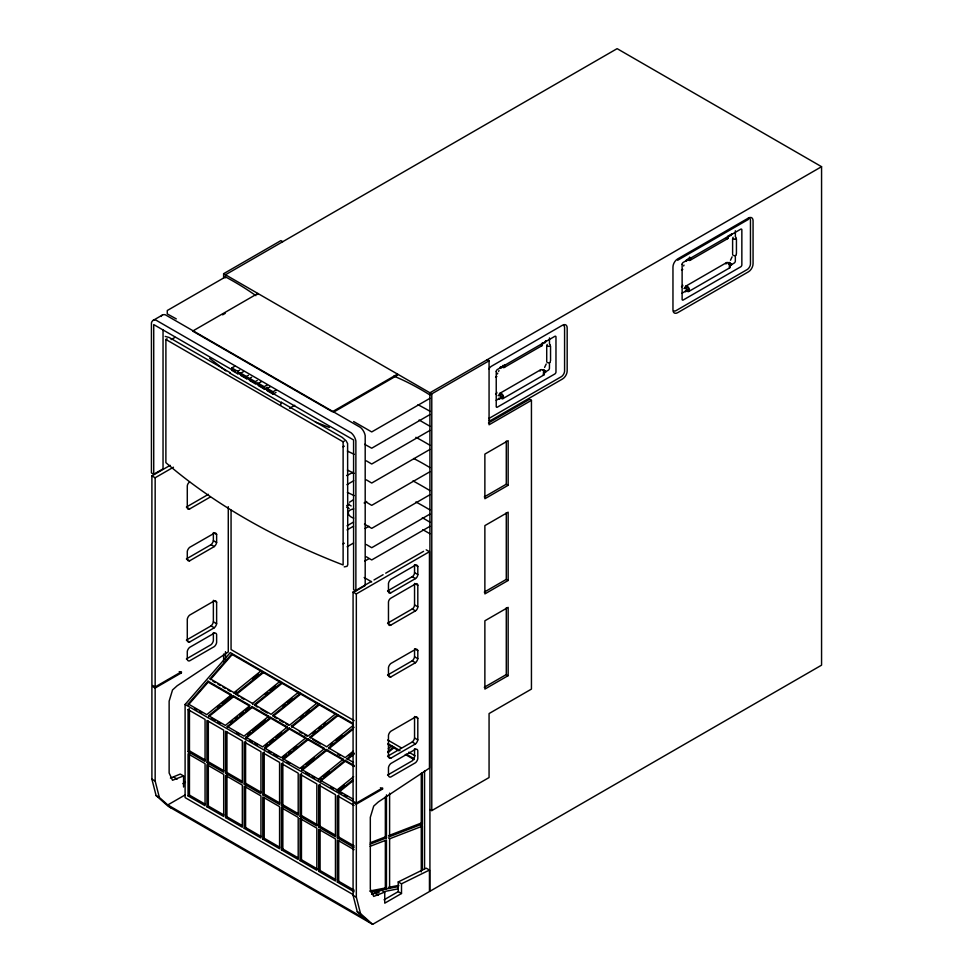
<?xml version="1.0" encoding="UTF-8"?>
<svg xmlns="http://www.w3.org/2000/svg" width="973" height="973" viewBox="0 0 973 973"><rect width="100%" height="100%" fill="white"/><g stroke="black" fill="none" stroke-linecap="round" stroke-linejoin="round"><path stroke-width="1.46" d="M541.779 343.895L541.377 344.795M727.67 236.743L727.269 237.643M500.986 397.203L500.207 398.626L499.088 398.553M686.877 290.051L686.099 291.474L684.98 291.389M500.767 397.239L499.55 398.772M686.658 290.088L685.442 291.62M497.434 373.985L497.738 373.109M546.206 363.999L544.6 367.417M732.085 256.848L730.492 260.265M545.342 342.338L545.537 340.988M731.234 235.186L731.428 233.824M683.63 265.957L684.007 265.094M543.457 373.887L543.457 372.27M729.349 266.736L729.349 265.118M498.553 371.394L499.04 370.579M496.899 376.539L495.585 377.135M682.791 269.387L681.477 269.983M498.067 395.683L499.794 395.208L500.754 396.753M683.958 288.531L685.685 288.044L686.646 289.601M353.102 894.601L185.101 797.605L185.101 704.464L230.273 652.579L353.26 723.584M188.203 703.929L208.003 681.173L231.452 694.71L206.75 714.644L188.203 703.929L188.385 704.878L208.186 682.122L208.003 681.173M232.206 654.537L210.326 679.665L210.144 678.716L232.024 653.588L232.206 654.537L261.591 671.504L261.409 670.555L234.007 692.654L234.189 693.603L236.475 691.767M503.649 366.578C499.684 367.648 504.488 367.539 504.014 365.228M687.279 260.059L689.76 259.219L689.541 257.14M547.203 344.418L546.765 345.61L548.663 346.437M733.095 237.254L732.657 238.458L734.542 239.285M217.514 707.055L219.874 705.157M222.221 703.26L231.635 695.671L208.186 682.122M252.457 678.874L258.173 674.265M208.611 715.714L233.313 695.792L250.085 705.474L225.371 725.396L208.611 715.714L208.794 716.663L233.496 696.741L233.313 695.792M238.616 696.182L235.867 693.737L263.282 671.638L263.464 672.586L280.224 682.255L280.042 681.307L252.542 703.479L252.725 704.428M236.05 694.686L263.464 672.586M230.26 722.55L232.62 720.652M234.967 718.755L237.327 716.858M239.674 714.96L243.201 712.114M245.561 710.217L249.088 707.371M265.325 694.272L267.624 692.423M269.91 690.575L275.639 685.953M252.129 707.493L227.414 727.415L227.232 726.466L251.946 706.544L268.706 716.225L268.889 717.174L252.129 707.493L251.946 706.544M254.403 704.561L281.902 682.389L282.085 683.338L298.857 693.019L298.675 692.071L271.09 714.316L254.403 704.561L257.152 707.018M254.585 705.51L282.085 683.338M268.706 716.225L244.004 736.147L227.232 726.466M247.714 734.25L250.061 732.353M252.421 730.455L265.361 720.02M282.754 705.997L285.053 704.136M287.351 702.287L291.949 698.578M270.749 718.244L246.047 738.179L245.865 737.218L270.579 717.296L287.339 726.977L287.522 727.926L270.749 718.244L270.579 717.296M272.939 715.398L300.535 693.141L300.718 694.09L317.478 703.771L317.295 702.822L289.626 725.14L272.939 715.398L273.121 716.347L300.718 694.09M287.339 726.977L262.625 746.899L245.865 737.218M265.167 745.95L267.514 744.053M269.874 742.156L273.401 739.31M275.748 737.412L281.635 732.669M300.183 717.721L303.637 714.924M305.948 713.075L309.402 710.278M264.498 747.982L289.2 728.059L305.96 737.729L281.258 757.663L264.498 747.982L264.668 748.93L289.382 729.008L289.2 728.059M291.474 726.223L319.156 703.893L319.339 704.841L336.111 714.523L335.928 713.574L308.161 735.965L291.474 726.223L291.657 727.172L319.339 704.841M282.62 757.663L286.147 754.817M288.495 752.92L290.854 751.022M293.201 749.125L296.729 746.279M312.965 733.18L315.276 731.319M318.755 728.522L321.066 726.649M323.377 724.788L325.687 722.927M283.119 758.733L307.833 738.811L324.593 748.492L299.891 768.415L283.119 758.733L283.301 759.682L308.015 739.76L307.833 738.811M337.972 715.605L310.192 737.996L310.01 737.048L337.789 714.644L337.972 715.605L353.442 724.532M353.394 725.262L326.697 746.79L310.01 737.048M301.241 768.415L303.6 766.517M305.948 764.62L314.182 757.979M330.358 744.941L332.681 743.068M336.159 740.258L341.961 735.576M326.454 749.563L326.636 750.511L343.408 760.193L343.226 759.244L326.454 749.563L301.752 769.485L318.512 779.166L318.694 780.115L321.054 778.218M353.114 729.166L328.728 748.833L328.546 747.872L354.099 727.281M301.934 770.434L326.636 750.511M318.512 779.166L343.226 759.244M353.381 751.047L345.233 757.626L328.546 747.872M323.401 776.32L329.288 771.577M348.906 755.753L351.229 753.88M354.111 765.532L345.087 760.314L320.372 780.237L337.144 789.918L337.327 790.867L344.381 785.175M354.257 754.014L347.264 759.658L347.081 758.709L354.075 753.066M320.555 781.197L345.269 761.263L345.087 760.314M337.144 789.918L353.613 776.636M388.3 748.663L391.803 745.841L391.985 746.79L388.118 744.552M341.803 793.457L339.005 791L353.126 779.616M387.826 751.63L393.676 746.911L393.858 747.86L398.918 750.791M339.188 791.949L353.308 780.565M388.008 752.579L393.858 747.86M349.502 502.226L353.284 499.867M223.62 278.242L223.62 273.693L280.893 240.623L282.754 241.693M153.102 320.409L162.418 315.033M165.897 339.48L343.116 441.803L343.116 564.972A646.826 373.437 0 0 1 165.884 462.661L165.897 339.48L167.076 338.799M171.151 339.589L175.031 337.351M222.635 314.851L225.249 313.342M239.674 372.574L237.667 373.741L231.842 370.372L231.842 367.952L234.846 366.213M231.842 367.952L237.667 371.309L239.674 370.154M248.456 377.56L246.461 378.716L240.745 375.42L240.745 373.182L243.761 371.455M240.745 373.182L246.461 376.478L248.456 375.323M257.261 382.559L255.254 383.715L249.647 380.479L249.647 378.4L251.654 377.244M249.647 378.4L255.254 381.635L257.261 380.479M267.186 387.242L264.182 388.981L258.429 385.661L258.429 383.35L261.433 381.623M258.429 383.35L264.182 386.67L267.186 384.943M276.04 392.387L273.036 394.126L267.259 390.781L267.259 388.434L270.263 386.695M267.259 388.434L273.036 391.766L276.04 390.039M237.874 373.17L353.588 439.978L353.588 589.626L355.875 590.952L355.875 440.927A8.891 5.133 60 0 0 351.217 432.863L156.094 320.202A8.891 5.133 60 0 0 151.435 322.89L151.435 472.927L153.722 474.24L163.038 468.864L163.038 329.786M384.067 899.806L398.249 891.621L398.249 881.939L426.198 868.159L429.458 870.044L429.458 891.548L372.635 924.35L168.195 806.313L156.094 795.561L151.897 779.166L151.897 686.135L155.157 688.02L181.404 672.866L181.404 671.784L155.157 686.938L151.897 685.053L151.897 475.882L170.178 465.325M281.306 402.36L280.613 405.145M151.897 475.882L155.157 477.755L173.437 467.21M289.54 408.283L294.71 405.291M333.654 412.078L397.556 375.189L397.556 374.106L332.352 411.749L192.654 331.088L257.845 293.457L257.845 294.527M208.441 494.32L186.366 507.067L189.626 508.952L210.411 496.948M343.116 441.803L344.296 441.11M821.565 166.687L429.92 392.8L429.92 891.28L821.565 665.167L821.565 166.687L617.125 48.65L225.481 274.763L225.481 277.804M223.62 273.693L431.781 393.87L489.066 360.801L489.066 424.787L531.44 400.329L531.44 689.091L489.066 713.562L489.066 777.549L431.781 810.618L429.92 809.548M343.116 446.875L344.296 446.193M429.92 398.334L371.71 431.939L353.649 421.552M677.658 260.253L748.371 219.424M501.022 366.955L503.029 366.626M686.914 259.803L688.191 259.061M687.631 260.217L689.541 259.426M504.172 367.478L541.9 345.707M690.064 260.326L727.792 238.543M429.92 414.595L371.71 448.212L364.644 444.308M216.626 534.469L213.367 532.584L213.367 540.647A4.451 2.566 -60 0 1 211.044 544.685L186.366 558.928L189.626 560.813L214.303 546.558A4.451 2.566 -60 0 0 216.626 542.533L216.626 534.469A4.451 2.566 -60 0 0 214.583 533.058L189.626 547.373A4.451 2.566 -60 0 0 187.29 551.399L187.29 559.475A4.451 2.566 -60 0 0 189.626 560.813M429.92 430.419L371.71 464.024L366.298 460.825M499.854 393.335L540.72 369.74M685.746 286.184L726.612 262.588M346.935 484.663L353.734 480.735M496.194 400.317L498.784 398.821M544.26 372.562L548.407 370.154A1.715 0.985 -60 0 0 549.441 368.341L549.465 363.537M682.085 293.165L687.279 290.161M731.453 264.656L734.287 263.002A1.715 0.985 -60 0 0 735.333 261.19L735.357 256.386M502.907 398.614L543.773 375.019M688.799 291.462L729.665 267.867M429.92 449.441L371.71 483.046L366.298 479.835M488.482 422.975L529.58 399.246L531.44 400.329M346.716 505.632L349.343 504.111M353.758 508.94C345.111 510.156 347.896 516.59 353.698 518.11M364.109 502.968L366.699 501.472M429.92 471.747L371.71 505.352L366.298 502.153M347.045 525.821L353.515 522.075M347.033 529.957L353.503 526.223M365.094 528.509L368.974 526.271M343.116 543.919L344.296 543.226M429.92 494.746L371.71 528.363L364.461 524.094M347.106 546.765L353.564 543.019M216.626 602.214L213.367 600.341L213.367 621.844A4.451 2.566 -60 0 1 211.044 625.882L186.366 640.125L189.626 642.01L214.303 627.767A4.451 2.566 -60 0 0 216.626 623.729L216.626 602.214A4.451 2.566 -60 0 0 214.303 600.876L189.626 615.131A4.451 2.566 -60 0 0 187.29 619.156L187.29 640.672A4.451 2.566 -60 0 0 189.626 642.01M429.92 514.109L371.71 547.714L366.298 544.515M186.366 658.952L211.044 644.698A4.451 2.566 -60 0 0 213.367 640.672L213.367 632.596M364.851 561.044L368.731 558.806M429.92 526.344L371.71 559.949L366.298 556.751M484.299 496.911L506.288 484.213L508.149 485.284L508.149 440.66L484.87 454.099L484.87 498.735L508.149 485.284M369.375 922.465L357.273 911.713L353.077 895.318L353.077 802.287L356.337 804.16L382.584 789.018L382.584 787.935L356.337 803.09L353.077 801.205L353.077 592.034L371.358 581.477M373.973 579.969L383.107 574.69M385.722 573.182L423.583 551.326M355.875 590.952L365.191 585.576L365.191 435.551A8.891 5.133 60 0 0 360.533 427.475L165.41 314.826A8.891 5.133 60 0 0 161.117 316.468M353.077 592.034L356.337 593.907L429.458 551.703L429.458 768.111L378.363 801.91L373.705 806.106L370.312 817.308L370.312 889.127L373.705 896.425L384.749 892.083L384.749 903.175L401.508 893.494L401.508 883.812L398.249 881.939M417.806 566.481L414.547 564.608L414.547 572.671A3.296 1.897 -60 0 1 412.224 576.697L387.546 590.952L390.805 592.837L415.483 578.582A3.296 1.897 -60 0 0 417.806 574.557L417.806 566.481A4.451 2.566 -60 0 0 415.483 565.143L390.805 579.397A4.451 2.566 -60 0 0 388.47 583.423L388.47 591.487A3.296 1.897 -60 0 0 390.805 592.837M188.057 709.585L205.06 719.4L205.06 761.482L188.057 751.667L188.057 709.585L189.455 708.77M417.806 585.308L414.547 583.423L414.547 604.938A3.296 1.897 -60 0 1 412.224 608.964L387.546 623.219L390.805 625.104L415.483 610.849A3.296 1.897 -60 0 0 417.806 606.811L417.806 585.308A3.296 1.897 -60 0 0 415.483 583.958L390.805 598.213A3.296 1.897 -60 0 0 388.47 602.251L388.47 623.754A3.296 1.897 -60 0 0 390.805 625.104M188.057 751.667L189.455 750.864L205.157 759.925M484.299 592.095L506.288 579.397L508.149 580.467L508.149 512.175L484.87 525.615L484.87 593.907L508.149 580.467M206.933 762.564L223.693 772.246L223.693 730.151L206.933 720.482L206.933 762.564L208.331 761.762L223.802 770.689M182.888 783.654L185.466 782.17M414.547 650.073L414.547 656.799A4.451 2.566 -60 0 1 412.224 660.825L387.546 675.08L390.805 676.965L415.483 662.71A4.451 2.566 -60 0 0 417.806 658.685L417.806 650.609A4.451 2.566 -60 0 0 415.763 649.198L390.805 663.525A4.451 2.566 -60 0 0 388.47 667.551L388.47 675.615A4.451 2.566 -60 0 0 390.805 676.965M184.882 795.075L167.794 804.939L365.714 919.205M225.554 773.316L242.326 782.997L242.326 740.915L225.554 731.234L225.554 773.316L226.952 772.513L242.423 781.441M188.057 795.902L205.06 805.729L205.06 763.635L188.057 753.82L188.057 795.902L189.455 795.099L205.157 804.16M244.187 784.068L260.946 793.749L260.946 751.667L244.187 741.985L244.187 784.068L245.585 783.265L261.056 792.204M206.933 806.799L223.693 816.481L223.693 774.399L206.933 764.717L206.933 806.799L208.331 805.997L223.802 814.924M262.807 794.832L279.579 804.501L279.579 762.418L262.807 752.737L262.807 794.832L264.206 794.017L279.689 802.956M225.554 817.551L242.326 827.232L242.326 785.15L225.554 775.469L225.554 817.551L226.952 816.748L242.423 825.676M484.299 687.266L506.288 674.569L508.149 675.651L508.149 607.359L484.87 620.798L484.87 689.091L508.149 675.651M281.44 805.583L298.2 815.265L298.2 773.17L281.44 763.501L281.44 805.583L282.839 804.768L298.31 813.708M244.187 828.303L260.946 837.984L260.946 795.902L244.187 786.22L244.187 828.303L245.585 827.5L261.056 836.439M281.44 807.736L298.2 817.405L298.2 859.5L281.44 849.818L281.44 807.736L282.839 806.921M417.806 718.366L414.547 716.493L414.547 737.996A4.451 2.566 -60 0 1 412.224 742.034L387.546 756.276L390.805 758.162L415.483 743.907A4.451 2.566 -60 0 0 417.806 739.881L417.806 718.366A4.451 2.566 -60 0 0 415.483 717.028L390.805 731.27A4.451 2.566 -60 0 0 388.47 735.308L388.47 756.812A4.451 2.566 -60 0 0 390.805 758.162M300.061 816.335L316.833 826.016L316.833 783.934L300.061 774.253L300.061 816.335L301.46 815.532L318.232 825.213M262.807 839.067L279.579 848.748L279.579 806.653L262.807 796.972L262.807 839.067L264.206 838.252L279.689 847.191M300.061 818.488L316.833 828.169L316.833 870.251L300.061 860.57L300.061 818.488L301.46 817.685M387.546 775.104L412.224 760.85A4.451 2.566 -60 0 0 414.547 756.812L414.547 748.748M318.694 827.086L335.454 836.768L335.454 794.686L318.694 785.004L318.694 827.086L320.093 826.284L335.563 835.223M281.44 849.818L282.839 849.015L298.31 857.943M354.087 805.437L337.327 795.756L337.327 837.85L338.713 837.035L354.196 845.975M300.061 860.57L301.46 859.767L318.232 869.448M318.694 871.322L335.454 881.003L335.454 838.921L318.694 829.239L318.694 871.322L320.093 870.519L335.563 879.458M354.087 849.672L337.327 839.991L337.327 882.085L338.713 881.27L354.196 890.21M170.421 778.096L180.309 774.058L183.569 775.931L183.569 787.023M228.278 506.678L228.278 651.959L177.183 685.758L172.525 689.954L169.132 701.168L169.132 772.976L172.525 780.273L183.569 775.931M371.601 894.248L381.489 890.21L384.749 892.083M401.508 883.812L429.458 870.044M346.631 475.566L353.369 472.27M370.385 842.703L385.344 836.926L386.451 837.875L370.117 844.175M422.367 823.997L421.273 823.049L388.495 835.698L389.601 836.646L422.367 823.997L422.367 772.732M370.117 846.328L386.451 840.015L386.451 888.933L385.344 887.984L385.344 840.55M388.495 837.85L389.601 838.799L422.367 826.15L422.367 869.862M502.08 367.405L502.372 367.32A1.97 1.143 60 0 0 502.591 365.495M735.041 239.224L736.172 238.604L736.111 237.388M681.477 286.767L682.791 285.855L682.56 284.943M549.149 346.376L550.28 345.756L550.219 344.539M495.585 393.931L496.899 393.007L496.668 392.095M369.594 891.061L385.344 887.984M398.93 885.333L388.495 887.376L389.601 888.325L389.601 838.799M370.689 892.01L398.541 886.573M371.722 894.005L379.056 892.569M383.459 891.718L398.139 888.848M731.368 265.106L731.453 264.23M545.476 372.258L545.561 371.382M165.228 336.415L169.18 337.485L230.078 372.647M344.211 566.882L347.045 566.322L347.787 564.693L347.604 443.566L346.157 440.878L342.204 437.388L281.306 402.226M544.223 342.934L545.306 342.63L545.804 340.939M689.249 259.511L688.556 259.329M686.026 261.226L686.391 260.436M315.361 422.039L329.348 427.475M499.161 398.748L498.444 398.334M729.932 235.807L729.203 235.393M685.479 287.874L686.719 289.078M499.587 395.026L500.827 396.242M687.279 290.441C691.061 291.182 685.977 284.177 685.929 288.458M501.387 397.592C505.169 398.334 500.086 391.341 500.037 395.622M347.397 451.071L354.136 454.294M347.397 470.081L354.136 473.316M347.397 492.399L354.136 495.622M729.203 262.625L730.674 263.707M730.431 265.155L731.428 265.264L731.234 264.449M543.323 369.776L544.783 370.859M544.539 372.306L545.537 372.416L545.342 371.601M499.794 368.22L500.754 368.353L500.244 367.247M419.108 420.02L429.92 426.247M176.295 318.901L167.271 313.914L167.271 310.521L225.481 276.916A278.254 160.654 60 0 1 255.911 295.646M487.193 359.73L489.066 360.801M235.247 371.65L153.722 324.581L153.722 474.24M429.92 533.751L423.632 530.127A8.891 5.133 60 0 0 422.805 529.713M348.65 504.513L351.168 505.96M426.198 549.818L429.458 551.703M346.643 507.115L349.161 508.563M414.547 572.671L417.806 574.557M412.224 576.697L415.483 578.582M414.547 604.938L417.806 606.811M364.157 577.524L371.71 581.878M412.224 608.964L415.483 610.849M414.547 648.736L417.806 650.609M213.367 540.647L216.626 542.533M414.547 656.799L417.806 658.685M211.044 544.685L214.303 546.558M412.224 660.825L415.483 662.71M213.367 621.844L216.626 623.729M414.547 737.996L417.806 739.881M211.044 625.882L214.303 627.767M412.224 742.034L415.483 743.907M354.172 720.64L231.063 649.563L231.063 510.12M387.668 739.979L401.277 747.836M408.806 752.178L415.07 755.802M387.935 743.603L400.012 750.572M406.349 754.233L413.951 758.624M405.255 754.452L414.133 759.572M233.496 696.741L248.979 705.68M289.382 729.008L306.142 738.677M308.015 739.76L324.775 749.441M345.269 761.263L354.294 766.481M179.227 671.613L181.404 672.866M380.407 787.753L382.584 789.018M339.005 791L353.381 799.295M194.564 708.453L197.032 709.876M199.514 711.299L201.983 712.735M211.372 718.159L215.24 720.385M217.818 721.881L220.397 723.365M236.451 732.633L239.03 734.116M249.915 740.404L252.494 741.9M255.072 743.384L257.65 744.88M268.548 751.156L271.126 752.652M273.705 754.136L277.573 756.374M287.169 761.92L289.747 763.404M305.802 772.671L309.669 774.909M312.248 776.393L314.826 777.877M330.869 787.145L333.459 788.641M344.418 794.965L347.033 796.473M185.101 704.464L353.102 801.46M337.327 837.85L354.087 847.519M398.249 891.621L401.508 893.494M173.924 777.208L177.183 779.081M375.104 893.36L378.363 895.233M337.327 882.085L354.087 891.755M151.897 779.166L155.157 781.039L159.353 797.446L171.455 808.198M353.077 895.318L356.337 897.191L360.533 913.598L372.635 924.35M156.094 795.561L159.353 797.446M357.273 911.713L360.533 913.598M210.144 678.716L234.007 692.654M235.867 693.737L252.542 703.479M347.081 758.709L353.503 762.455M212.844 681.136L215.349 682.596M217.867 684.068L220.372 685.539M222.89 686.999L225.395 688.47M227.913 689.93L230.419 691.402M241.182 697.69L243.749 699.186M260.995 709.268L267.417 713.014M274.398 717.089L276.964 718.597M279.531 720.093L283.386 722.343M285.953 723.839L288.519 725.335M299.356 731.672L301.922 733.168M304.488 734.664L307.054 736.172M312.759 739.504L320.458 743.992M337.716 754.075L340.282 755.571M728.145 263.61L728.838 264.23M209.621 358.344L225.943 370.944M729.385 235.369L731.185 235.478L731.696 233.788M422.367 826.15L421.273 825.201L421.273 871.93M731.185 263.878L729.093 262.369L729.02 263.245M545.306 371.029L543.493 369.606L542.946 370.081M736.111 254.318C737.12 256.191 732.888 256.106 732.572 254.549M550.219 361.482C551.229 363.343 547.008 363.257 546.68 361.701M686.403 259.815L686.877 260.788M500.523 366.967L500.986 367.952M736.439 238.932L736.439 253.649M735.357 230.771L735.357 236.792M732.608 238.896L732.608 253.588M550.548 346.096L550.548 360.801M549.465 337.923L549.465 343.956M546.717 346.06L546.717 360.74M506.288 441.073L506.288 484.213M506.288 512.613L506.288 579.397M506.288 607.797L506.288 674.569M431.781 393.87L431.781 810.618M424.569 770.774L424.569 868.646M421.273 773.292L421.273 823.049M389.601 793.141L389.601 836.646M386.451 794.88L386.451 837.875M385.344 796.899L385.344 836.926M356.337 593.907L356.337 803.09M356.337 804.16L356.337 897.191M338.713 794.953L338.713 837.035M338.713 840.696L338.713 881.27M320.093 784.202L320.093 826.284M320.093 829.933L320.093 870.519M301.46 773.438L301.46 815.532M301.46 819.181L301.46 859.767M282.839 762.686L282.839 804.768M282.839 808.429L282.839 849.015M280.905 402.591L229.677 373.024M273.036 391.766L273.036 394.126M264.182 386.67L264.182 388.981M264.206 751.934L264.206 794.017M264.206 797.678L264.206 838.252M255.254 381.635L255.254 383.715M246.461 376.478L246.461 378.716M245.585 741.183L245.585 783.265M245.585 785.418L245.585 827.5M237.667 371.309L237.667 373.741M226.952 731.927L226.952 772.513M226.952 774.666L226.952 816.748M225.481 651.667L225.481 659.682M223.62 654.063L223.62 661.64M208.331 721.175L208.331 761.762M208.331 763.902L208.331 805.997M189.455 710.278L189.455 750.864M189.455 753.005L189.455 795.099M155.157 477.755L155.157 686.938M155.157 688.02L155.157 781.039M488.896 368.828A6.58 3.807 -60 0 1 491.73 366.079L562.516 325.213A6.58 3.807 -60 0 1 567.174 327.901L567.174 370.92A6.58 3.807 -60 0 1 562.516 378.984L491.73 419.862A6.58 3.807 -60 0 1 488.896 420.385M415.86 437.315A265.884 153.515 60 0 1 429.92 445.269M418.001 404.732A465.617 268.828 60 0 1 429.92 411.214M415.86 501.983A265.884 153.515 60 0 1 429.92 509.937M413.695 458.514A265.884 153.515 60 0 1 429.92 467.587M393.883 376.113A278.254 160.654 60 0 1 429.92 394.953M422.343 517.745A265.884 153.515 60 0 1 429.92 522.185M413.014 480.917A477.232 275.529 60 0 1 429.92 490.587M189.626 482.061A3.296 1.897 -60 0 0 187.29 486.099L187.29 507.602A3.296 1.897 -60 0 0 189.626 508.952M489.005 418.171A4.938 2.846 -60 0 0 489.881 417.928L561.579 376.539A4.938 2.846 -60 0 0 564.583 371.333L564.583 327.269A4.938 2.846 -60 0 0 563.586 325.517M504.513 364.705A3.016 1.739 60 0 1 502.664 367.332M542.241 342.922A3.016 1.739 60 0 1 541.45 345.841M499.307 395.415A3.053 1.764 60 0 1 501.192 393.396A3.053 1.764 60 0 1 503.528 397.434A3.053 1.764 60 0 1 500.827 398.054M540.1 371.139A3.053 1.764 60 0 1 542.058 369.801A3.053 1.764 60 0 1 544.369 373.182A3.053 1.764 60 0 1 542.812 375.104M673.754 310.788A4.938 2.846 -60 0 0 675.773 310.776L747.471 269.387A4.938 2.846 -60 0 0 750.463 264.182L750.463 220.105A4.938 2.846 -60 0 0 749.478 218.353M690.404 257.541A3.016 1.739 60 0 1 688.556 260.18M728.12 235.77A3.016 1.739 60 0 1 726.272 238.397M688.483 258.344A1.97 1.143 60 0 1 688.264 260.168M685.187 288.263A3.053 1.764 60 0 1 687.279 286.33A3.053 1.764 60 0 1 689.358 290.672A3.053 1.764 60 0 1 686.196 290.355M725.98 263.987A3.053 1.764 60 0 1 729.215 263.695A3.053 1.764 60 0 1 729.215 268.001M496.23 371.394L496.23 406.605A1.715 0.985 -60 0 0 497.276 407.201L554.926 373.912A1.715 0.985 -60 0 0 555.972 372.112L555.972 336.901A1.715 0.985 -60 0 0 554.926 336.293L497.276 369.582A1.715 0.985 -60 0 0 496.23 371.394M682.122 264.23L682.122 299.441A1.715 0.985 -60 0 0 683.155 300.049L740.818 266.76A1.715 0.985 -60 0 0 741.852 264.96L741.852 229.75A1.715 0.985 -60 0 0 740.818 229.142L683.155 262.43A1.715 0.985 -60 0 0 682.122 264.23M748.407 218.061L677.622 258.927A6.58 3.807 -60 0 0 672.963 266.991L672.963 310.01A6.58 3.807 -60 0 0 677.622 312.698L748.407 271.832A6.58 3.807 -60 0 0 753.066 263.768L753.066 220.749A6.58 3.807 -60 0 0 748.407 218.061M214.303 633.143L189.626 647.386A4.451 2.566 -60 0 0 187.29 651.424L187.29 659.487A4.451 2.566 -60 0 0 189.626 660.837L214.303 646.583A4.451 2.566 -60 0 0 216.626 642.545L216.626 634.481A4.451 2.566 -60 0 0 214.303 633.143M415.483 749.283L390.805 763.537A4.451 2.566 -60 0 0 388.47 767.575L388.47 775.639A4.451 2.566 -60 0 0 390.805 776.977L415.483 762.735A4.451 2.566 -60 0 0 417.806 758.697L417.806 750.633A4.451 2.566 -60 0 0 415.483 749.283"/></g></svg>
